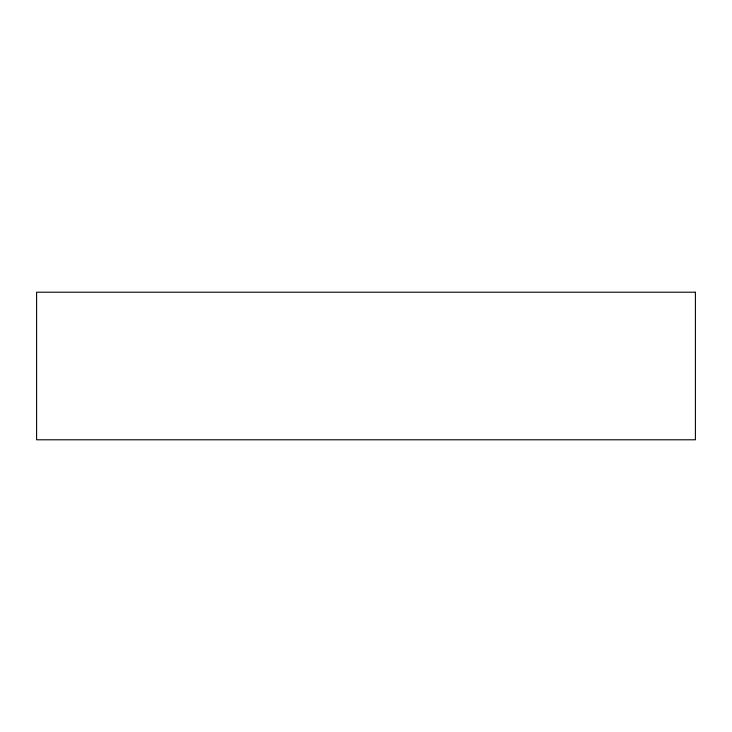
<?xml version="1.0" encoding="UTF-8"?>
<svg xmlns="http://www.w3.org/2000/svg" width="732" height="732" viewBox="0 0 732 732"><rect width="100%" height="100%" fill="white"/><g stroke="black" fill="none" stroke-linecap="round" stroke-linejoin="round"><path stroke-width="1.1" d="M695.4 292.214L36.6 292.214L36.6 439.786L695.4 439.786L695.4 292.214"/></g></svg>
